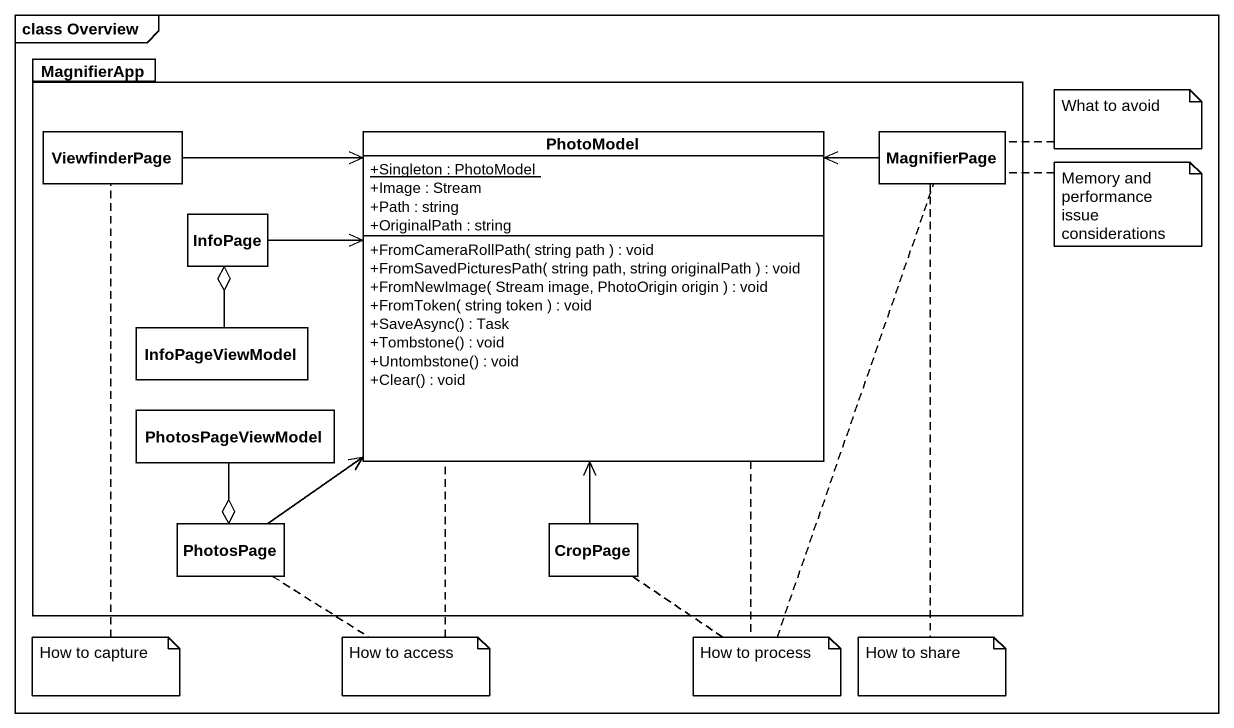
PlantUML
@startuml
mainframe class Overview
hide circle
hide empty members
skinparam classAttributeIconSize 0
package MagnifierApp {
  class ViewfinderPage
  class PhotoModel {
    {static} +Singleton : PhotoModel
    +Image : Stream
    +Path : string
    +OriginalPath : string
    +FromCameraRollPath( string path ) : void
    +FromSavedPicturesPath( string path, string originalPath ) : void
    +FromNewImage( Stream image, PhotoOrigin origin ) : void
    +FromToken( string token ) : void
    +SaveAsync() : Task
    +Tombstone() : void
    +Untombstone() : void
    +Clear() : void
  }
  class MagnifierPage
  class InfoPage
  class InfoPageViewModel
  class PhotosPageViewModel
  class PhotosPage
  class CropPage
}
ViewfinderPage -right-> PhotoModel
MagnifierPage -left-> PhotoModel
InfoPage -right-> PhotoModel
InfoPage o-- InfoPageViewModel
PhotosPage -up-> PhotoModel
PhotosPage o-up- PhotosPageViewModel
CropPage -up-> PhotoModel
note right of MagnifierPage : What to avoid
note right of MagnifierPage : Memory and performance issue considerations
note bottom of ViewfinderPage : How to capture
note as N4
  How to access
end note
N4 .. PhotosPage
N4 .. PhotoModel
note as N5
  How to process
end note
N5 .. PhotoModel
N5 .. MagnifierPage
N5 .. CropPage
note bottom of MagnifierPage : How to share
@enduml
